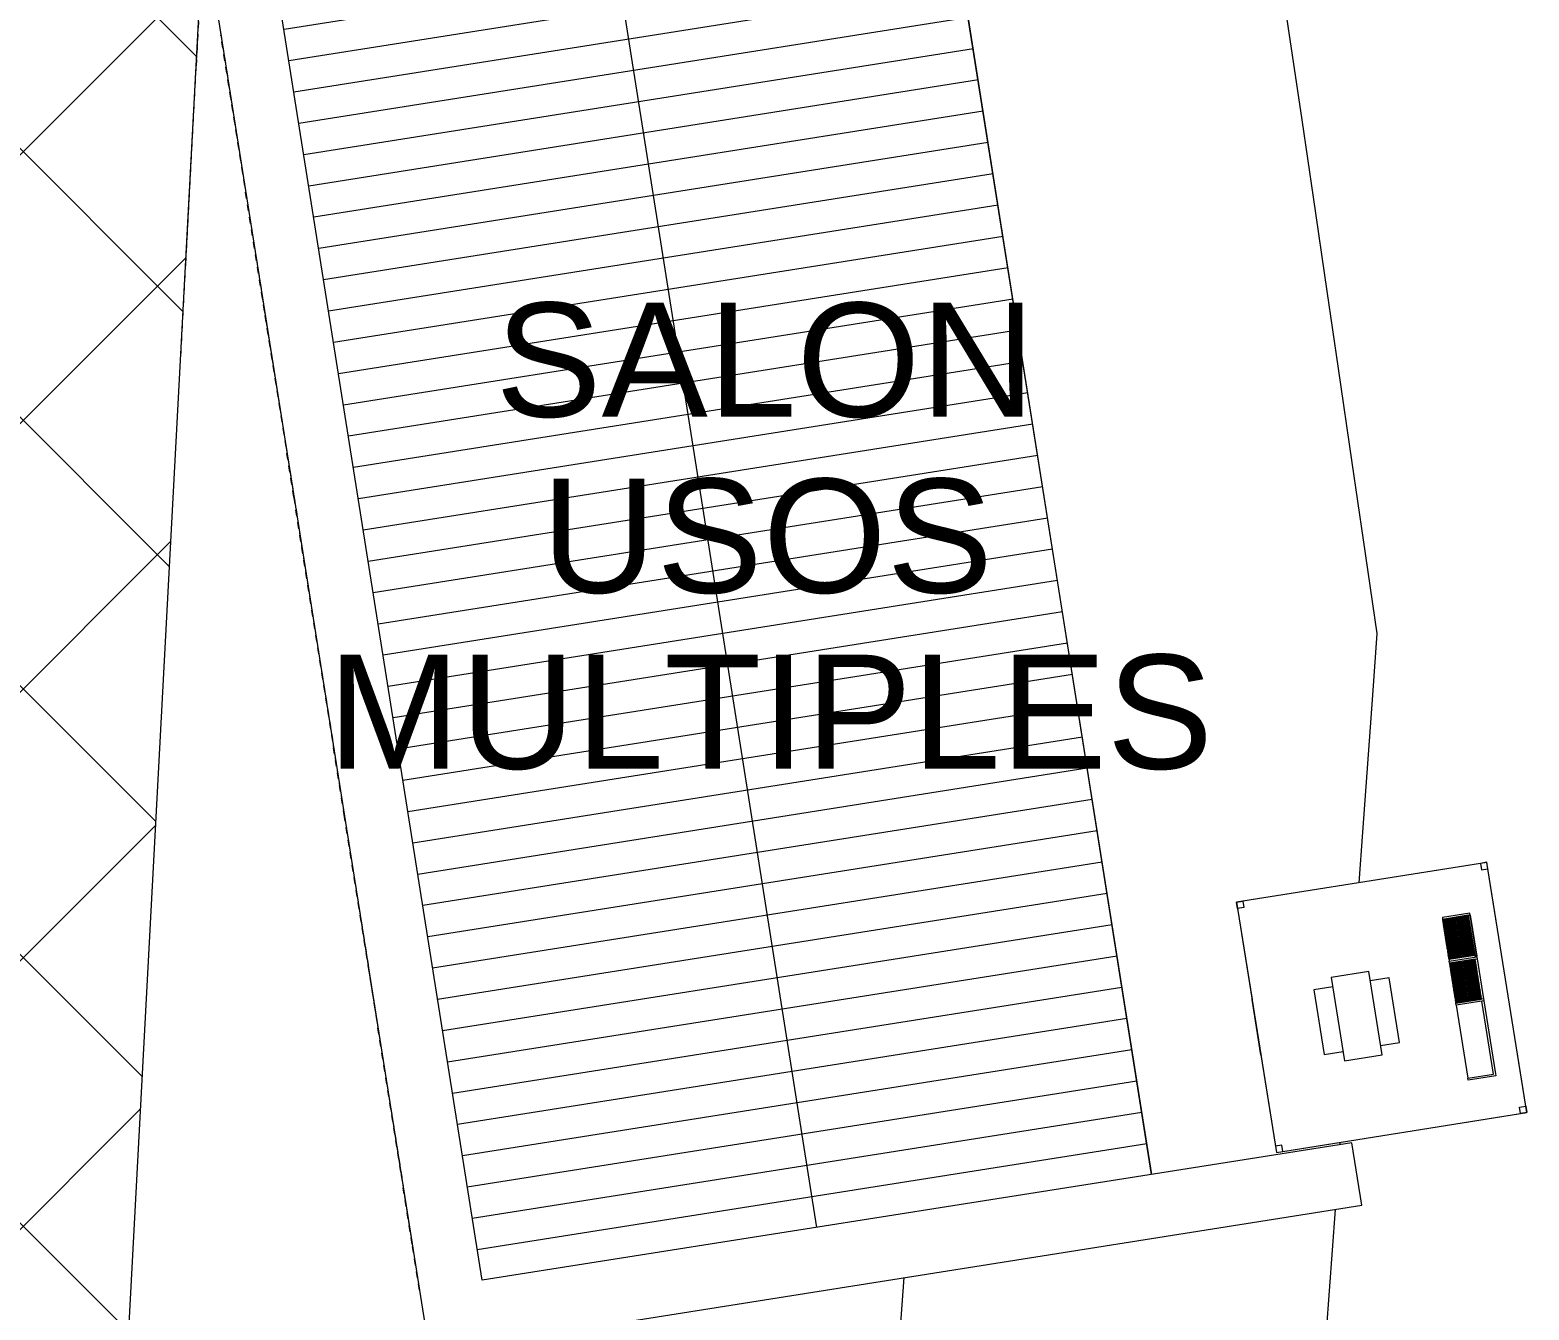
# Model space of a CAD drawing. Header units: metres. Extents: x -490 to 202, y -217 to 332.
# Drawn here: x -46.53 to -22.87, y -31 to -10.8 of the extents above; entities that cross this region are included whole.
import ezdxf

# ---------------------------------------------------------------- set-up
doc = ezdxf.new("R2010")
doc.units = ezdxf.units.M
doc.linetypes.add('0-2', pattern=[0.00106, 0.00053, -0.00053])
for name, color, linetype, lineweight in [('A-DETL-GENF', 7, 'Continuous', 9), ('A-DETL-THIN', 7, 'Continuous', 9), ('A-DETL-WIDE', 7, 'Continuous', 9), ('A-WALL', 7, 'Continuous', 9), ('C-TOPO', 7, '0-2', 9), ('G-ANNO-TEXT', 7, 'Continuous', 9), ('S-COLS', 7, 'Continuous', 9)]:
    doc.layers.add(name, color=color, linetype=linetype, lineweight=lineweight)
for name, color, linetype, lineweight, true_color in [('A-FLOR', 194, 'Continuous', 25, 0x5200a5), ('C-BLDG-PADS', 91, 'Continuous', 9, 0x7fff7f), ('C-TOPO-MAJR', 66, 'Continuous', 18, 0x647b04), ('churrasquera_dwg', 8, 'Continuous', 9, 0x767676)]:
    doc.layers.add(name, color=color, linetype=linetype, lineweight=lineweight, true_color=true_color)
doc.styles.add('Arial_3', font='arial.ttf', dxfattribs={"height": 1.8})

# ---------------------------------------------------------------- blocks, each defined once
blk = doc.blocks.new('churrasquera_dwg-1840662-PLANTA DE MURO PERIMETRAL')
at = {"layer": 'A-DETL-THIN', "color": 18, "true_color": 0x260000}
blk.add_line((22.838, 64.561), (21.953, 64.561), dxfattribs=at)
at = {"layer": 'A-FLOR', "color": 18, "lineweight": 18, "true_color": 0x260000}
for p, q in [((20.396, 68.46), (20.396, 64.663)), ((24.294, 68.561), (20.498, 68.561)), ((24.396, 64.663), (24.396, 68.46)), ((21.196, 67.73), (21.186, 67.73)), ((21.216, 67.73), (21.206, 67.73)), ((21.236, 67.73), (21.226, 67.73)), ((21.256, 67.73), (21.246, 67.73)), ((21.276, 67.73), (21.266, 67.73)), ((21.736, 67.73), (21.726, 67.73)), ((21.756, 67.73), (21.746, 67.73)), ((21.776, 67.73), (21.766, 67.73)), ((21.796, 67.73), (21.786, 67.73)), ((21.816, 67.73), (21.806, 67.73)), ((21.896, 67.73), (21.886, 67.73)), ((21.916, 67.73), (21.906, 67.73)), ((21.936, 67.73), (21.926, 67.73)), ((21.956, 67.73), (21.946, 67.73)), ((21.976, 67.73), (21.966, 67.73)), ((22.436, 67.73), (22.426, 67.73)), ((22.456, 67.73), (22.446, 67.73)), ((22.476, 67.73), (22.466, 67.73)), ((22.496, 67.73), (22.486, 67.73)), ((22.516, 67.73), (22.506, 67.73)), ((22.546, 67.73), (23.716, 67.73)), ((20.498, 64.561), (21.953, 64.561)), ((22.838, 64.561), (24.294, 64.561))]:
    blk.add_line(p, q, dxfattribs=at)
at = {"layer": 'A-FLOR', "color": 18, "lineweight": 18, "true_color": 0x260000, "flags": 128}
for points in [[(22.546, 68.17), (22.546, 67.73), (22.516, 67.73), (22.516, 68.14), (21.876, 68.14), (21.876, 67.73), (21.846, 67.73), (21.846, 68.17), (21.146, 68.17), (21.146, 67.73), (21.176, 67.73), (21.176, 68.14), (21.816, 68.14), (21.816, 67.73), (21.846, 67.73), (21.846, 68.17)], [(21.176, 68.14), (21.176, 67.73), (21.186, 67.73), (21.186, 68.14)], [(21.196, 68.14), (21.196, 67.73), (21.206, 67.73), (21.206, 68.14)], [(21.216, 68.14), (21.216, 67.73), (21.226, 67.73), (21.226, 68.14)], [(21.236, 68.14), (21.236, 67.73), (21.246, 67.73), (21.246, 68.14)], [(21.256, 68.14), (21.256, 67.73), (21.266, 67.73), (21.266, 68.14)], [(21.276, 68.14), (21.276, 67.73), (21.286, 67.73), (21.286, 68.14)], [(21.676, 68.14), (21.676, 67.73), (21.686, 67.73), (21.686, 68.14)], [(21.736, 68.14), (21.736, 67.73), (21.746, 67.73), (21.746, 68.14)], [(21.756, 68.14), (21.756, 67.73), (21.766, 67.73), (21.766, 68.14)], [(21.776, 68.14), (21.776, 67.73), (21.786, 67.73), (21.786, 68.14)], [(21.796, 68.14), (21.796, 67.73), (21.806, 67.73), (21.806, 68.14)], [(21.876, 68.14), (21.876, 67.73), (21.886, 67.73), (21.886, 68.14)], [(21.896, 68.14), (21.896, 67.73), (21.906, 67.73), (21.906, 68.14)], [(21.916, 68.14), (21.916, 67.73), (21.926, 67.73), (21.926, 68.14)], [(21.936, 68.14), (21.936, 67.73), (21.946, 67.73), (21.946, 68.14)], [(21.956, 68.14), (21.956, 67.73), (21.966, 67.73), (21.966, 68.14)], [(21.976, 68.14), (21.976, 67.73), (21.986, 67.73), (21.986, 68.14)], [(22.436, 68.14), (22.436, 67.73), (22.446, 67.73), (22.446, 68.14)], [(22.456, 68.14), (22.456, 67.73), (22.466, 67.73), (22.466, 68.14)], [(22.476, 68.14), (22.476, 67.73), (22.486, 67.73), (22.486, 68.14)], [(22.496, 68.14), (22.496, 67.73), (22.506, 67.73), (22.506, 68.14)], [(23.136, 65.85), (23.136, 66.45), (21.806, 66.45), (21.806, 65.85)]]:
    blk.add_lwpolyline(points, close=True, dxfattribs=at)
for points in [[(21.306, 67.73), (21.306, 68.14), (21.296, 68.14), (21.296, 67.73), (21.286, 67.73)], [(21.326, 67.73), (21.326, 68.14), (21.316, 68.14), (21.316, 67.73), (21.306, 67.73), (21.296, 67.73)], [(21.346, 67.73), (21.346, 68.14), (21.336, 68.14), (21.336, 67.73), (21.326, 67.73), (21.316, 67.73)], [(21.366, 67.73), (21.366, 68.14), (21.356, 68.14), (21.356, 67.73), (21.346, 67.73), (21.336, 67.73)], [(21.386, 67.73), (21.386, 68.14), (21.376, 68.14), (21.376, 67.73), (21.366, 67.73), (21.356, 67.73)], [(21.406, 67.73), (21.406, 68.14), (21.396, 68.14), (21.396, 67.73), (21.386, 67.73), (21.376, 67.73)], [(21.426, 67.73), (21.426, 68.14), (21.416, 68.14), (21.416, 67.73), (21.406, 67.73), (21.396, 67.73)], [(21.446, 67.73), (21.446, 68.14), (21.436, 68.14), (21.436, 67.73), (21.426, 67.73), (21.416, 67.73)], [(21.466, 67.73), (21.466, 68.14), (21.456, 68.14), (21.456, 67.73), (21.446, 67.73), (21.436, 67.73)], [(21.486, 67.73), (21.486, 68.14), (21.476, 68.14), (21.476, 67.73), (21.466, 67.73), (21.456, 67.73)], [(21.506, 67.73), (21.506, 68.14), (21.496, 68.14), (21.496, 67.73), (21.486, 67.73), (21.476, 67.73)], [(21.526, 67.73), (21.526, 68.14), (21.516, 68.14), (21.516, 67.73), (21.506, 67.73), (21.496, 67.73)], [(21.546, 67.73), (21.546, 68.14), (21.536, 68.14), (21.536, 67.73), (21.526, 67.73), (21.516, 67.73)], [(21.566, 67.73), (21.566, 68.14), (21.556, 68.14), (21.556, 67.73), (21.546, 67.73), (21.536, 67.73)], [(21.586, 67.73), (21.586, 68.14), (21.576, 68.14), (21.576, 67.73), (21.566, 67.73), (21.556, 67.73)], [(21.606, 67.73), (21.606, 68.14), (21.596, 68.14), (21.596, 67.73), (21.586, 67.73), (21.576, 67.73)], [(21.626, 67.73), (21.626, 68.14), (21.616, 68.14), (21.616, 67.73), (21.606, 67.73), (21.596, 67.73)], [(21.646, 67.73), (21.646, 68.14), (21.636, 68.14), (21.636, 67.73), (21.626, 67.73), (21.616, 67.73)], [(21.666, 67.73), (21.666, 68.14), (21.656, 68.14), (21.656, 67.73), (21.646, 67.73), (21.636, 67.73)], [(21.706, 67.73), (21.706, 68.14), (21.696, 68.14), (21.696, 67.73), (21.686, 67.73)], [(21.716, 67.73), (21.726, 67.73), (21.726, 68.14), (21.716, 68.14), (21.716, 67.73), (21.706, 67.73), (21.696, 67.73)], [(22.006, 67.73), (22.006, 68.14), (21.996, 68.14), (21.996, 67.73), (21.986, 67.73)], [(22.026, 67.73), (22.026, 68.14), (22.016, 68.14), (22.016, 67.73), (22.006, 67.73), (21.996, 67.73)], [(22.046, 67.73), (22.046, 68.14), (22.036, 68.14), (22.036, 67.73), (22.026, 67.73), (22.016, 67.73)], [(22.066, 67.73), (22.066, 68.14), (22.056, 68.14), (22.056, 67.73), (22.046, 67.73), (22.036, 67.73)], [(22.086, 67.73), (22.086, 68.14), (22.076, 68.14), (22.076, 67.73), (22.066, 67.73), (22.056, 67.73)], [(22.106, 67.73), (22.106, 68.14), (22.096, 68.14), (22.096, 67.73), (22.086, 67.73), (22.076, 67.73)], [(22.126, 67.73), (22.126, 68.14), (22.116, 68.14), (22.116, 67.73), (22.106, 67.73), (22.096, 67.73)], [(22.146, 67.73), (22.146, 68.14), (22.136, 68.14), (22.136, 67.73), (22.126, 67.73), (22.116, 67.73)], [(22.166, 67.73), (22.166, 68.14), (22.156, 68.14), (22.156, 67.73), (22.146, 67.73), (22.136, 67.73)], [(22.186, 67.73), (22.186, 68.14), (22.176, 68.14), (22.176, 67.73), (22.166, 67.73), (22.156, 67.73)], [(22.206, 67.73), (22.206, 68.14), (22.196, 68.14), (22.196, 67.73), (22.186, 67.73), (22.176, 67.73)], [(22.226, 67.73), (22.226, 68.14), (22.216, 68.14), (22.216, 67.73), (22.206, 67.73), (22.196, 67.73)], [(22.246, 67.73), (22.246, 68.14), (22.236, 68.14), (22.236, 67.73), (22.226, 67.73), (22.216, 67.73)], [(22.266, 67.73), (22.266, 68.14), (22.256, 68.14), (22.256, 67.73), (22.246, 67.73), (22.236, 67.73)], [(22.276, 67.73), (22.286, 67.73), (22.286, 68.14), (22.276, 68.14), (22.276, 67.73), (22.266, 67.73), (22.256, 67.73)], [(22.306, 67.73), (22.306, 68.14), (22.296, 68.14), (22.296, 67.73), (22.286, 67.73)], [(22.326, 67.73), (22.326, 68.14), (22.316, 68.14), (22.316, 67.73), (22.306, 67.73), (22.296, 67.73)], [(22.346, 67.73), (22.346, 68.14), (22.336, 68.14), (22.336, 67.73), (22.326, 67.73), (22.316, 67.73)], [(22.366, 67.73), (22.366, 68.14), (22.356, 68.14), (22.356, 67.73), (22.346, 67.73), (22.336, 67.73)], [(22.386, 67.73), (22.386, 68.14), (22.376, 68.14), (22.376, 67.73), (22.366, 67.73), (22.356, 67.73)], [(22.406, 67.73), (22.406, 68.14), (22.396, 68.14), (22.396, 67.73), (22.386, 67.73), (22.376, 67.73)], [(22.416, 67.73), (22.426, 67.73), (22.426, 68.14), (22.416, 68.14), (22.416, 67.73), (22.406, 67.73), (22.396, 67.73)], [(21.656, 67.73), (21.666, 67.73), (21.673, 67.73)], [(22.986, 66.45), (22.986, 66.75), (21.956, 66.75), (21.956, 66.45)], [(21.956, 65.85), (21.956, 65.55), (22.986, 65.55), (22.986, 65.85)]]:
    blk.add_lwpolyline(points, dxfattribs=at)
at = {"layer": 'A-WALL', "color": 18, "lineweight": 18, "true_color": 0x260000, "flags": 128}
for points in [[(21.176, 68.17), (21.831, 68.17), (21.831, 68.14), (21.176, 68.14)], [(21.876, 68.17), (22.516, 68.17), (22.516, 68.14), (21.876, 68.14)]]:
    blk.add_lwpolyline(points, close=True, dxfattribs=at)
blk.add_lwpolyline([(22.546, 68.17), (23.716, 68.17), (23.746, 68.17), (23.746, 67.73), (23.716, 67.73), (23.716, 68.14), (22.546, 68.14)], dxfattribs=at)
at = {"layer": 'C-BLDG-PADS', "color": 18, "true_color": 0x260000}
for p, q in [((20.396, 68.46), (20.396, 64.663)), ((24.294, 68.561), (20.498, 68.561)), ((24.396, 64.663), (24.396, 68.46)), ((20.498, 64.561), (21.953, 64.561)), ((22.838, 64.561), (24.294, 64.561))]:
    blk.add_line(p, q, dxfattribs=at)
at = {"layer": 'S-COLS', "color": 18, "lineweight": 18, "true_color": 0x260000, "flags": 128}
for points in [[(20.498, 68.561), (20.396, 68.561), (20.396, 68.46), (20.498, 68.46)], [(24.396, 68.561), (24.396, 68.46), (24.294, 68.46), (24.294, 68.561)], [(20.396, 64.561), (20.396, 64.663), (20.498, 64.663), (20.498, 64.561)], [(24.294, 64.561), (24.396, 64.561), (24.396, 64.663), (24.294, 64.663)]]:
    blk.add_lwpolyline(points, close=True, dxfattribs=at)

msp = doc.modelspace()

# ---------------------------------------------------------------- hatches: boundary and pattern name
at = {"layer": 'A-DETL-GENF', "true_color": 0x004000}
h = msp.add_hatch(dxfattribs=at)
h.set_pattern_fill('FP_1', color=98, style=0, pattern_type=2)
h.set_pattern_definition([(45, (0, 0), (-2.11991, 2.11991), []), (135, (0, 0), (-2.11991, -2.11991), [])])
h.paths.add_polyline_path([(-45.117, -34.053), (-45.109, -33.904), (-45.109, -33.904), (-43.273, 0.431), (-43.908, 0.489), (-45.462, 0.638), (-45.701, 0.651), (-45.995, -4.841), (-46.045, -4.839), (-45.751, 0.654), (-48.198, 0.784), (-48.492, -4.708), (-48.542, -4.705), (-48.248, 0.787), (-50.694, 0.918), (-50.988, -4.574), (-51.038, -4.571), (-50.744, 0.921), (-53.191, 1.052), (-53.484, -4.441), (-53.534, -4.438), (-53.241, 1.054), (-55.687, 1.185), (-55.981, -4.307), (-56.031, -4.304), (-55.737, 1.188), (-58.184, 1.319), (-58.477, -4.174), (-58.527, -4.171), (-58.234, 1.321), (-60.68, 1.452), (-60.974, -4.04), (-61.024, -4.037), (-60.73, 1.455), (-63.176, 1.586), (-63.47, -3.907), (-63.52, -3.904), (-63.226, 1.588), (-65.673, 1.719), (-65.967, -3.773), (-66.017, -3.77), (-65.723, 1.722), (-68.169, 1.853), (-68.463, -3.639), (-68.513, -3.637), (-68.219, 1.855), (-69.19, 1.903), (-69.13, 1.852), (-69.079, 1.792), (-69.038, 1.725), (-68.996, 1.601), (-68.99, 1.576), (-68.983, 1.498), (-68.99, 1.42), (-69.008, 1.344), (-69.038, 1.271), (-69.079, 1.204), (-69.13, 1.145), (-69.19, 1.094), (-69.256, 1.053), (-69.329, 1.023), (-69.405, 1.004), (-69.483, 0.998), (-69.562, 1.004), (-69.638, 1.023), (-69.71, 1.053), (-69.777, 1.094), (-69.837, 1.145), (-69.888, 1.204), (-69.929, 1.271), (-69.959, 1.344), (-69.977, 1.42), (-69.983, 1.498), (-69.971, 1.601), (-69.959, 1.653), (-69.929, 1.725), (-69.887, 1.794), (-69.837, 1.852), (-69.738, 1.937), (-71.895, 2.052), (-75.27, 1.829), (-75.553, -3.46), (-75.603, -3.458), (-75.565, -2.759), (-79.041, -2.573), (-79.645, -14.028), (-77.182, -14.16), (-76.89, -8.697), (-76.84, -8.699), (-77.132, -14.163), (-74.686, -14.294), (-74.394, -8.83), (-74.344, -8.833), (-74.636, -14.296), (-72.189, -14.427), (-71.897, -8.964), (-71.847, -8.966), (-72.139, -14.43), (-69.693, -14.561), (-69.401, -9.097), (-69.351, -9.1), (-69.643, -14.563), (-67.196, -14.688), (-66.904, -9.231), (-66.854, -9.233), (-67.147, -14.697), (-64.7, -14.828), (-64.408, -9.364), (-64.358, -9.367), (-64.65, -14.83), (-60.263, -15.062), (-59.971, -9.602), (-59.921, -9.604), (-60.214, -15.068), (-57.767, -15.199), (-57.475, -9.735), (-57.425, -9.738), (-57.717, -15.201), (-55.271, -15.332), (-54.978, -9.869), (-54.928, -9.871), (-55.221, -15.335), (-52.774, -15.466), (-52.482, -10.002), (-52.432, -10.005), (-52.724, -15.468), (-50.278, -15.599), (-49.986, -10.136), (-49.936, -10.138), (-50.228, -15.602), (-48.991, -15.668), (-49.96, -33.794), (-45.192, -34.049)])
h.paths.add_polyline_path([(-73.056, -3.594), (-73.106, -3.591), (-72.813, 1.901), (-72.763, 1.898), (-72.897, -0.603)])
at = {"layer": 'A-DETL-GENF'}
h = msp.add_hatch(dxfattribs=at)
h.set_pattern_fill('FP_2', color=256, style=0, pattern_type=2)
h.set_pattern_definition([(9, (0, 0), (-0.078217, 0.493844), [])])
h.paths.add_polyline_path([(-39.393, -30.531), (-28.828, -28.859), (-32.033, -8.607), (-42.599, -10.281), (-39.581, -29.346)])

# ---------------------------------------------------------------- linework, layer by layer
at = {"layer": 'A-DETL-THIN'}
for p, q in [((-28.828, -28.859), (-32.033, -8.607)), ((-34.111, -29.695), (-37.316, -9.444)), ((-39.393, -30.531), (-42.599, -10.281)), ((-45.117, -34.053), (-43.856, -10.48)), ((-43.586, -10.437), (-40.225, -31.675)), ((-23.537, -23.934), (-27.487, -24.562)), ((-22.908, -27.884), (-23.537, -23.934)), ((-27.487, -24.562), (-26.858, -28.513)), ((-26.858, -28.513), (-22.908, -27.884)), ((-25.668, -28.359), (-39.393, -30.531)), ((-25.511, -29.346), (-25.668, -28.359)), ((-40.225, -31.675), (-25.511, -29.346))]:
    msp.add_line(p, q, dxfattribs=at)
at = {"layer": 'A-DETL-WIDE'}
msp.add_line((-32.049, -8.611), (-28.828, -28.859), dxfattribs=at)
at = {"layer": 'C-TOPO', "color": 250, "true_color": 0x2a3024}
for p, q in [((-44.149, -15.956), (-43.856, -10.48)), ((-43.586, -10.437), (-40.381, -30.687)), ((-44.07, -14.487), (-43.885, -11.017)), ((-42.828, -15.232), (-43.516, -10.883)), ((-44.149, -15.956), (-44.07, -14.487)), ((-42.363, -18.168), (-42.828, -15.232)), ((-41.564, -23.213), (-42.363, -18.168)), ((-40.677, -28.817), (-41.564, -23.213)), ((-40.496, -29.961), (-40.677, -28.817))]:
    msp.add_line(p, q, dxfattribs=at)
at = {"layer": 'C-TOPO', "color": 253, "true_color": 0xaeb2ac}
for p, q in [((-41.564, -23.213), (-41.654, -22.647)), ((-40.677, -28.817), (-41.564, -23.213)), ((-40.496, -29.961), (-40.677, -28.817))]:
    msp.add_line(p, q, dxfattribs=at)
at = {"layer": 'C-TOPO', "color": 250, "true_color": 0x161913}
for p, q in [((-41.564, -23.213), (-41.654, -22.647)), ((-40.677, -28.817), (-41.564, -23.213)), ((-40.496, -29.961), (-40.677, -28.817)), ((-40.381, -30.687), (-40.496, -29.961))]:
    msp.add_line(p, q, dxfattribs=at)
at = {"layer": 'C-TOPO', "color": 253, "true_color": 0xaaaaaa}
msp.add_line((-40.381, -30.687), (-40.496, -29.961), dxfattribs=at)
at = {"layer": 'C-TOPO'}
msp.add_line((-40.381, -30.687), (-40.496, -29.961), dxfattribs=at)
at = {"layer": 'C-TOPO-MAJR', "color": 9, "true_color": 0xcbd3ab}
msp.add_line((-25.856, -28.353), (-25.859, -28.389), dxfattribs=at)
at = {"layer": 'C-TOPO-MAJR', "color": 9, "true_color": 0xcbd3ab, "flags": 128}
for points in [[(-27.246, -3.635), (-27.15, -4.038), (-27.114, -5.662), (-26.923, -6.46), (-26.887, -8.085), (-26.855, -9.513), (-26.676, -10.734), (-26.459, -12.216), (-26.281, -13.436), (-26.064, -14.918), (-25.885, -16.138), (-25.669, -17.62), (-25.49, -18.841), (-25.273, -20.322)], [(-25.273, -20.322), (-25.344, -21.295), (-25.501, -23.456), (-25.559, -24.256)], [(-25.933, -29.413), (-26.073, -31.34), (-25.082, -32.502), (-24.721, -32.926), (-23.367, -34.512), (-23.298, -34.593), (-22.872, -35.093)], [(-32.229, -34.592), (-32.968, -33.726), (-32.733, -30.489)]]:
    msp.add_lwpolyline(points, dxfattribs=at)

# ---------------------------------------------------------------- block references
at = {"layer": 'churrasquera_dwg', "color": 18, "lineweight": 18, "true_color": 0x260000, "rotation": 279.0387301157637}
msp.add_blockref('churrasquera_dwg-1840662-PLANTA DE MURO PERIMETRAL', (-94.451, -14.562), dxfattribs=at)

# ---------------------------------------------------------------- texts
at = {"layer": 'G-ANNO-TEXT', "char_height": 1.8, "attachment_point": 1, "style": 'Arial_3'}
for s, insert, width in [('SALON ', (-39.185, -15.101), 10.98312), ('USOS ', (-38.457, -17.879), 9.29957), ('MULTIPLES', (-41.83, -20.657), 16.59493)]:
    msp.add_mtext(s, dxfattribs=dict(at, insert=insert, width=width))

doc.saveas('drawing.dxf')
